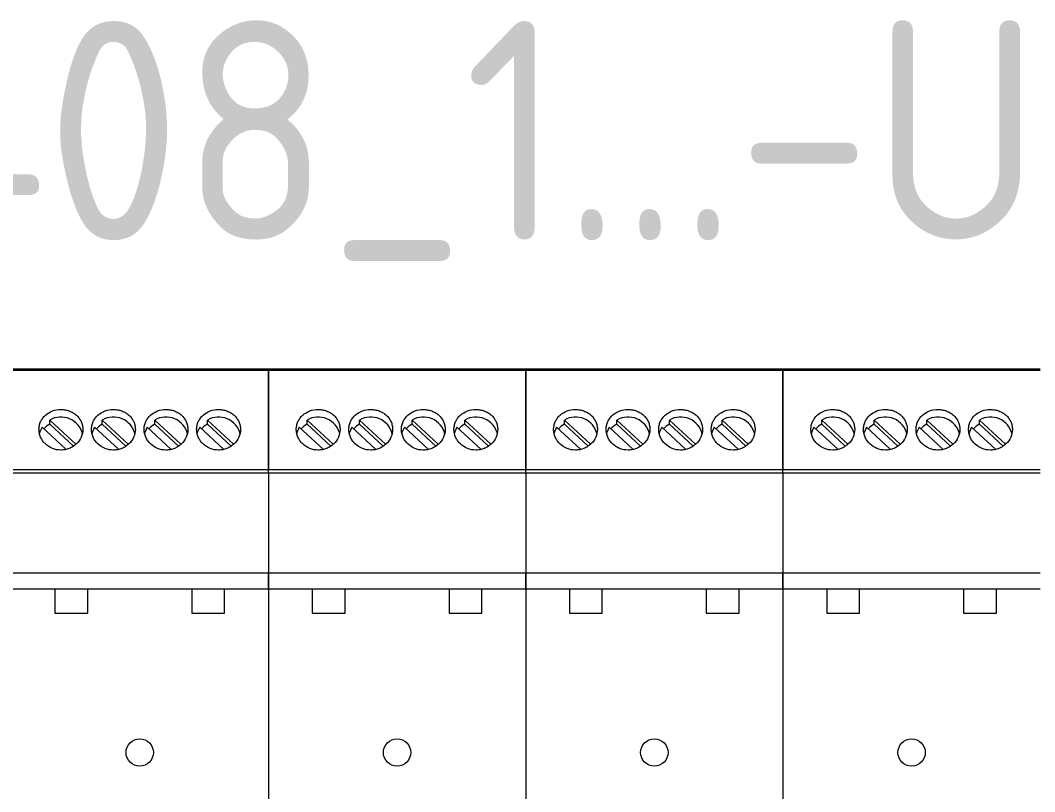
# Model space of a CAD drawing. Header units: millimetres. Extents: x 4137 to 6698, y 1400 to 3585.
# Drawn here: x 5375 to 5467.6, y 2507.2 to 2577.6 of the extents above; entities that cross this region are included whole.
import ezdxf
from ezdxf.enums import TextEntityAlignment as Align

# ---------------------------------------------------------------- set-up
doc = ezdxf.new("R2010")
doc.units = ezdxf.units.MM
doc.layers.add('000-PI-Oprema', color=30, linetype='Continuous', lineweight=5)
doc.styles.add('PI0', font='isocpeur.ttf', dxfattribs={"width": 0.9})

msp = doc.modelspace()

# ---------------------------------------------------------------- linework, layer by layer
at = {"layer": '000-PI-Oprema', "color": 0, "linetype": 'ByBlock', "lineweight": 0}
for p, q in [((5397.645, 2545.778), (5374.145, 2545.778)), ((5374.145, 2545.678), (5397.645, 2545.678)), ((5397.645, 2545.778), (5397.645, 2545.678)), ((5421.145, 2545.778), (5397.645, 2545.778)), ((5397.645, 2545.678), (5397.645, 2545.778)), ((5397.645, 2545.678), (5397.645, 2536.578)), ((5397.645, 2536.578), (5397.645, 2545.678)), ((5397.645, 2545.678), (5421.145, 2545.678)), ((5421.145, 2545.778), (5421.145, 2545.678)), ((5444.645, 2545.778), (5421.145, 2545.778)), ((5421.145, 2545.678), (5421.145, 2545.778)), ((5421.145, 2545.678), (5421.145, 2536.578)), ((5421.145, 2536.578), (5421.145, 2545.678)), ((5421.145, 2545.678), (5444.645, 2545.678)), ((5444.645, 2545.778), (5444.645, 2545.678)), ((5468.145, 2545.778), (5444.645, 2545.778)), ((5444.645, 2545.678), (5444.645, 2545.778)), ((5444.645, 2545.678), (5444.645, 2536.578)), ((5444.645, 2536.578), (5444.645, 2545.678)), ((5444.645, 2545.678), (5468.145, 2545.678)), ((5376.972, 2540.471), (5379.144, 2538.457)), ((5377.679, 2540.752), (5377.679, 2541.127)), ((5380.055, 2538.924), (5377.679, 2541.127)), ((5379.84, 2538.749), (5377.679, 2540.752)), ((5381.772, 2540.471), (5383.944, 2538.457)), ((5382.479, 2540.752), (5382.479, 2541.127)), ((5384.855, 2538.924), (5382.479, 2541.127)), ((5384.64, 2538.749), (5382.479, 2540.752)), ((5386.572, 2540.471), (5388.744, 2538.457)), ((5387.279, 2540.752), (5387.279, 2541.127)), ((5389.655, 2538.924), (5387.279, 2541.127)), ((5389.44, 2538.749), (5387.279, 2540.752)), ((5391.372, 2540.471), (5393.544, 2538.457)), ((5392.079, 2540.752), (5392.079, 2541.127)), ((5394.455, 2538.924), (5392.079, 2541.127)), ((5394.24, 2538.749), (5392.079, 2540.752)), ((5400.472, 2540.471), (5402.644, 2538.457)), ((5401.179, 2540.752), (5401.179, 2541.127)), ((5403.555, 2538.924), (5401.179, 2541.127)), ((5403.34, 2538.749), (5401.179, 2540.752)), ((5405.272, 2540.471), (5407.444, 2538.457)), ((5405.979, 2540.752), (5405.979, 2541.127)), ((5408.355, 2538.924), (5405.979, 2541.127)), ((5408.14, 2538.749), (5405.979, 2540.752)), ((5410.072, 2540.471), (5412.244, 2538.457)), ((5410.779, 2540.752), (5410.779, 2541.127)), ((5413.155, 2538.924), (5410.779, 2541.127)), ((5412.94, 2538.749), (5410.779, 2540.752)), ((5414.872, 2540.471), (5417.044, 2538.457)), ((5415.579, 2540.752), (5415.579, 2541.127)), ((5417.955, 2538.924), (5415.579, 2541.127)), ((5417.74, 2538.749), (5415.579, 2540.752)), ((5423.972, 2540.471), (5426.144, 2538.457)), ((5424.679, 2540.752), (5424.679, 2541.127)), ((5427.055, 2538.924), (5424.679, 2541.127)), ((5426.84, 2538.749), (5424.679, 2540.752)), ((5428.772, 2540.471), (5430.944, 2538.457)), ((5429.479, 2540.752), (5429.479, 2541.127)), ((5431.855, 2538.924), (5429.479, 2541.127)), ((5431.64, 2538.749), (5429.479, 2540.752)), ((5433.572, 2540.471), (5435.744, 2538.457)), ((5434.279, 2540.752), (5434.279, 2541.127)), ((5436.655, 2538.924), (5434.279, 2541.127)), ((5436.44, 2538.749), (5434.279, 2540.752)), ((5438.372, 2540.471), (5440.544, 2538.457)), ((5439.079, 2540.752), (5439.079, 2541.127)), ((5441.455, 2538.924), (5439.079, 2541.127)), ((5441.24, 2538.749), (5439.079, 2540.752)), ((5447.472, 2540.471), (5449.644, 2538.457)), ((5448.179, 2540.752), (5448.179, 2541.127)), ((5450.555, 2538.924), (5448.179, 2541.127)), ((5450.34, 2538.749), (5448.179, 2540.752)), ((5452.272, 2540.471), (5454.444, 2538.457)), ((5452.979, 2540.752), (5452.979, 2541.127)), ((5455.355, 2538.924), (5452.979, 2541.127)), ((5455.14, 2538.749), (5452.979, 2540.752)), ((5457.072, 2540.471), (5459.244, 2538.457)), ((5457.779, 2540.752), (5457.779, 2541.127)), ((5460.155, 2538.924), (5457.779, 2541.127)), ((5459.94, 2538.749), (5457.779, 2540.752)), ((5461.872, 2540.471), (5464.044, 2538.457)), ((5462.579, 2540.752), (5462.579, 2541.127)), ((5464.955, 2538.924), (5462.579, 2541.127)), ((5464.74, 2538.749), (5462.579, 2540.752)), ((5397.645, 2536.578), (5374.145, 2536.578)), ((5397.645, 2536.278), (5374.145, 2536.278)), ((5397.645, 2536.278), (5397.645, 2536.578)), ((5421.145, 2536.578), (5397.645, 2536.578)), ((5397.645, 2536.278), (5397.645, 2536.578)), ((5397.645, 2536.278), (5397.645, 2527.172)), ((5421.145, 2536.278), (5397.645, 2536.278)), ((5397.645, 2536.278), (5397.645, 2527.172)), ((5421.145, 2536.278), (5421.145, 2536.578)), ((5444.645, 2536.578), (5421.145, 2536.578)), ((5421.145, 2536.278), (5421.145, 2536.578)), ((5421.145, 2536.278), (5421.145, 2527.172)), ((5444.645, 2536.278), (5421.145, 2536.278)), ((5421.145, 2536.278), (5421.145, 2527.172)), ((5444.645, 2536.278), (5444.645, 2536.578)), ((5468.145, 2536.578), (5444.645, 2536.578)), ((5444.645, 2536.278), (5444.645, 2536.578)), ((5444.645, 2536.278), (5444.645, 2527.172)), ((5468.145, 2536.278), (5444.645, 2536.278)), ((5444.645, 2536.278), (5444.645, 2527.172)), ((5374.145, 2527.172), (5397.645, 2527.172)), ((5397.645, 2527.172), (5397.645, 2525.704)), ((5397.645, 2527.172), (5421.145, 2527.172)), ((5397.645, 2525.704), (5397.645, 2527.172)), ((5421.145, 2527.172), (5421.145, 2525.704)), ((5421.145, 2527.172), (5444.645, 2527.172)), ((5421.145, 2525.704), (5421.145, 2527.172)), ((5444.645, 2527.172), (5444.645, 2525.704)), ((5444.645, 2527.172), (5468.145, 2527.172)), ((5444.645, 2525.704), (5444.645, 2527.172)), ((5374.145, 2525.704), (5378.145, 2525.704)), ((5378.145, 2525.704), (5378.145, 2523.504)), ((5378.145, 2525.704), (5381.145, 2525.704)), ((5381.145, 2523.504), (5381.145, 2525.704)), ((5381.145, 2525.704), (5390.645, 2525.704)), ((5390.645, 2525.704), (5390.645, 2523.504)), ((5390.645, 2525.704), (5393.645, 2525.704)), ((5393.645, 2523.504), (5393.645, 2525.704)), ((5393.645, 2525.704), (5397.645, 2525.704)), ((5397.645, 2525.704), (5397.645, 2446.278)), ((5397.645, 2525.704), (5397.645, 2446.278)), ((5397.645, 2525.704), (5401.645, 2525.704)), ((5401.645, 2525.704), (5401.645, 2523.504)), ((5401.645, 2525.704), (5404.645, 2525.704)), ((5404.645, 2523.504), (5404.645, 2525.704)), ((5404.645, 2525.704), (5414.145, 2525.704)), ((5414.145, 2525.704), (5414.145, 2523.504)), ((5414.145, 2525.704), (5417.145, 2525.704)), ((5417.145, 2523.504), (5417.145, 2525.704)), ((5417.145, 2525.704), (5421.145, 2525.704)), ((5421.145, 2525.704), (5421.145, 2446.278)), ((5421.145, 2525.704), (5421.145, 2446.278)), ((5421.145, 2525.704), (5425.145, 2525.704)), ((5425.145, 2525.704), (5425.145, 2523.504)), ((5425.145, 2525.704), (5428.145, 2525.704)), ((5428.145, 2523.504), (5428.145, 2525.704)), ((5428.145, 2525.704), (5437.645, 2525.704)), ((5437.645, 2525.704), (5437.645, 2523.504)), ((5437.645, 2525.704), (5440.645, 2525.704)), ((5440.645, 2523.504), (5440.645, 2525.704)), ((5440.645, 2525.704), (5444.645, 2525.704)), ((5444.645, 2525.704), (5444.645, 2446.278)), ((5444.645, 2525.704), (5444.645, 2446.278)), ((5444.645, 2525.704), (5448.645, 2525.704)), ((5448.645, 2525.704), (5448.645, 2523.504)), ((5448.645, 2525.704), (5451.645, 2525.704)), ((5451.645, 2523.504), (5451.645, 2525.704)), ((5451.645, 2525.704), (5461.145, 2525.704)), ((5461.145, 2525.704), (5461.145, 2523.504)), ((5461.145, 2525.704), (5464.145, 2525.704)), ((5464.145, 2523.504), (5464.145, 2525.704)), ((5464.145, 2525.704), (5468.145, 2525.704)), ((5378.145, 2523.504), (5381.145, 2523.504)), ((5390.645, 2523.504), (5393.645, 2523.504)), ((5401.645, 2523.504), (5404.645, 2523.504)), ((5414.145, 2523.504), (5417.145, 2523.504)), ((5425.145, 2523.504), (5428.145, 2523.504)), ((5437.645, 2523.504), (5440.645, 2523.504)), ((5448.645, 2523.504), (5451.645, 2523.504)), ((5461.145, 2523.504), (5464.145, 2523.504))]:
    msp.add_line(p, q, dxfattribs=at)
at = {"layer": '000-PI-Oprema', "color": 0, "linetype": 'ByBlock', "lineweight": 0, "flags": 128}
for points in [[(5376.972, 2540.471), (5376.78, 2540.065), (5376.738, 2539.914)], [(5381.772, 2540.471), (5381.58, 2540.065), (5381.538, 2539.914)], [(5386.572, 2540.471), (5386.38, 2540.065), (5386.338, 2539.914)], [(5391.372, 2540.471), (5391.18, 2540.065), (5391.138, 2539.914)], [(5400.472, 2540.471), (5400.28, 2540.065), (5400.238, 2539.914)], [(5405.272, 2540.471), (5405.08, 2540.065), (5405.038, 2539.914)], [(5410.072, 2540.471), (5409.88, 2540.065), (5409.838, 2539.914)], [(5414.872, 2540.471), (5414.68, 2540.065), (5414.638, 2539.914)], [(5423.972, 2540.471), (5423.78, 2540.065), (5423.738, 2539.914)], [(5428.772, 2540.471), (5428.58, 2540.065), (5428.538, 2539.914)], [(5433.572, 2540.471), (5433.38, 2540.065), (5433.338, 2539.914)], [(5438.372, 2540.471), (5438.18, 2540.065), (5438.138, 2539.914)], [(5447.472, 2540.471), (5447.28, 2540.065), (5447.238, 2539.914)], [(5452.272, 2540.471), (5452.08, 2540.065), (5452.038, 2539.914)], [(5457.072, 2540.471), (5456.88, 2540.065), (5456.838, 2539.914)], [(5461.872, 2540.471), (5461.68, 2540.065), (5461.638, 2539.914)]]:
    msp.add_lwpolyline(points, dxfattribs=at)
at = {"layer": '000-PI-Oprema', "color": 0, "linetype": 'ByBlock', "lineweight": 0, "ltscale": 0.25}
for centre in [(5385.895, 2510.778), (5409.395, 2510.778), (5432.895, 2510.778), (5456.395, 2510.778)]:
    msp.add_circle(centre, 1.25, dxfattribs=at)
at = {"layer": '000-PI-Oprema', "color": 0, "linetype": 'ByBlock', "lineweight": 0}
for centre, radius, start, end in [((5378.698, 2539.379), 2.023, 13.40006, 120.22754), ((5383.498, 2539.379), 2.023, 13.40006, 120.22754), ((5388.298, 2539.379), 2.023, 13.40006, 120.22754), ((5393.098, 2539.379), 2.023, 13.40006, 120.22754), ((5402.198, 2539.379), 2.023, 13.40006, 120.22754), ((5406.998, 2539.379), 2.023, 13.40006, 120.22754), ((5411.798, 2539.379), 2.023, 13.40006, 120.22754), ((5416.598, 2539.379), 2.023, 13.40006, 120.22754), ((5425.698, 2539.379), 2.023, 13.40006, 120.22754), ((5430.498, 2539.379), 2.023, 13.40006, 120.22754), ((5435.298, 2539.379), 2.023, 13.40006, 120.22754), ((5440.098, 2539.379), 2.023, 13.40006, 120.22754), ((5449.198, 2539.379), 2.023, 13.40006, 120.22754), ((5453.998, 2539.379), 2.023, 13.40006, 120.22754), ((5458.798, 2539.379), 2.023, 13.40006, 120.22754), ((5463.598, 2539.379), 2.023, 13.40006, 120.22754), ((5378.617, 2539.027), 1.964, 118.52592, 138.89397), ((5383.417, 2539.027), 1.964, 118.52592, 138.89397), ((5388.217, 2539.027), 1.964, 118.52592, 138.89397), ((5393.017, 2539.027), 1.964, 118.52592, 138.89397), ((5402.117, 2539.027), 1.964, 118.52592, 138.89397), ((5406.917, 2539.027), 1.964, 118.52592, 138.89397), ((5411.717, 2539.027), 1.964, 118.52592, 138.89397), ((5416.517, 2539.027), 1.964, 118.52592, 138.89397), ((5425.617, 2539.027), 1.964, 118.52592, 138.89397), ((5430.417, 2539.027), 1.964, 118.52592, 138.89397), ((5435.217, 2539.027), 1.964, 118.52592, 138.89397), ((5440.017, 2539.027), 1.964, 118.52592, 138.89397), ((5449.117, 2539.027), 1.964, 118.52592, 138.89397), ((5453.917, 2539.027), 1.964, 118.52592, 138.89397), ((5458.717, 2539.027), 1.964, 118.52592, 138.89397), ((5463.517, 2539.027), 1.964, 118.52592, 138.89397)]:
    msp.add_arc(centre, radius, start, end, dxfattribs=at)
for points in [[(5378.695, 2538.383), (5378.827, 2538.383), (5378.957, 2538.396), (5379.213, 2538.445), (5379.34, 2538.482), (5379.582, 2538.579), (5379.697, 2538.638), (5379.914, 2538.778), (5380.017, 2538.859), (5380.294, 2539.123), (5380.443, 2539.335), (5380.642, 2539.789), (5380.695, 2540.035), (5380.695, 2540.398), (5380.682, 2540.521), (5380.631, 2540.756), (5380.593, 2540.871), (5380.493, 2541.091), (5380.43, 2541.198), (5380.286, 2541.394), (5380.203, 2541.485), (5380.016, 2541.652), (5379.916, 2541.727), (5379.699, 2541.856), (5379.582, 2541.912), (5379.34, 2542.001), (5379.215, 2542.035), (5378.959, 2542.08), (5378.826, 2542.092), (5378.435, 2542.092), (5378.171, 2542.046), (5377.69, 2541.868), (5377.467, 2541.736), (5377.19, 2541.488), (5377.105, 2541.395), (5376.96, 2541.199), (5376.898, 2541.094), (5376.798, 2540.874), (5376.759, 2540.757), (5376.708, 2540.522), (5376.695, 2540.402), (5376.695, 2540.157), (5376.708, 2540.036), (5376.758, 2539.797), (5376.797, 2539.678), (5376.897, 2539.449), (5376.958, 2539.34), (5377.103, 2539.134), (5377.187, 2539.036), (5377.464, 2538.771), (5377.687, 2538.628), (5378.168, 2538.435), (5378.43, 2538.383), (5378.695, 2538.383)], [(5383.495, 2538.383), (5383.627, 2538.383), (5383.757, 2538.396), (5384.013, 2538.445), (5384.14, 2538.482), (5384.382, 2538.579), (5384.497, 2538.638), (5384.714, 2538.778), (5384.817, 2538.859), (5385.094, 2539.123), (5385.243, 2539.335), (5385.442, 2539.789), (5385.495, 2540.035), (5385.495, 2540.398), (5385.482, 2540.521), (5385.431, 2540.756), (5385.393, 2540.871), (5385.293, 2541.091), (5385.23, 2541.198), (5385.086, 2541.394), (5385.003, 2541.485), (5384.816, 2541.652), (5384.716, 2541.727), (5384.499, 2541.856), (5384.382, 2541.912), (5384.14, 2542.001), (5384.015, 2542.035), (5383.759, 2542.08), (5383.626, 2542.092), (5383.235, 2542.092), (5382.971, 2542.046), (5382.49, 2541.868), (5382.267, 2541.736), (5381.99, 2541.488), (5381.905, 2541.395), (5381.76, 2541.199), (5381.698, 2541.094), (5381.598, 2540.874), (5381.559, 2540.757), (5381.508, 2540.522), (5381.495, 2540.402), (5381.495, 2540.157), (5381.508, 2540.036), (5381.558, 2539.797), (5381.597, 2539.678), (5381.697, 2539.449), (5381.758, 2539.34), (5381.903, 2539.134), (5381.987, 2539.036), (5382.264, 2538.771), (5382.487, 2538.628), (5382.968, 2538.435), (5383.23, 2538.383), (5383.495, 2538.383)], [(5388.295, 2538.383), (5388.427, 2538.383), (5388.557, 2538.396), (5388.813, 2538.445), (5388.94, 2538.482), (5389.182, 2538.579), (5389.297, 2538.638), (5389.514, 2538.778), (5389.617, 2538.859), (5389.894, 2539.123), (5390.043, 2539.335), (5390.242, 2539.789), (5390.295, 2540.035), (5390.295, 2540.398), (5390.282, 2540.521), (5390.231, 2540.756), (5390.193, 2540.871), (5390.093, 2541.091), (5390.03, 2541.198), (5389.886, 2541.394), (5389.803, 2541.485), (5389.616, 2541.652), (5389.516, 2541.727), (5389.299, 2541.856), (5389.182, 2541.912), (5388.94, 2542.001), (5388.815, 2542.035), (5388.559, 2542.08), (5388.426, 2542.092), (5388.035, 2542.092), (5387.771, 2542.046), (5387.29, 2541.868), (5387.067, 2541.736), (5386.79, 2541.488), (5386.705, 2541.395), (5386.56, 2541.199), (5386.498, 2541.094), (5386.398, 2540.874), (5386.359, 2540.757), (5386.308, 2540.522), (5386.295, 2540.402), (5386.295, 2540.157), (5386.308, 2540.036), (5386.358, 2539.797), (5386.397, 2539.678), (5386.497, 2539.449), (5386.558, 2539.34), (5386.703, 2539.134), (5386.787, 2539.036), (5387.064, 2538.771), (5387.287, 2538.628), (5387.768, 2538.435), (5388.03, 2538.383), (5388.295, 2538.383)], [(5393.095, 2538.383), (5393.227, 2538.383), (5393.357, 2538.396), (5393.613, 2538.445), (5393.74, 2538.482), (5393.982, 2538.579), (5394.097, 2538.638), (5394.314, 2538.778), (5394.417, 2538.859), (5394.694, 2539.123), (5394.843, 2539.335), (5395.042, 2539.789), (5395.095, 2540.035), (5395.095, 2540.398), (5395.082, 2540.521), (5395.031, 2540.756), (5394.993, 2540.871), (5394.893, 2541.091), (5394.83, 2541.198), (5394.686, 2541.394), (5394.603, 2541.485), (5394.416, 2541.652), (5394.316, 2541.727), (5394.099, 2541.856), (5393.982, 2541.912), (5393.74, 2542.001), (5393.615, 2542.035), (5393.359, 2542.08), (5393.226, 2542.092), (5392.835, 2542.092), (5392.571, 2542.046), (5392.09, 2541.868), (5391.867, 2541.736), (5391.59, 2541.488), (5391.505, 2541.395), (5391.36, 2541.199), (5391.298, 2541.094), (5391.198, 2540.874), (5391.159, 2540.757), (5391.108, 2540.522), (5391.095, 2540.402), (5391.095, 2540.157), (5391.108, 2540.036), (5391.158, 2539.797), (5391.197, 2539.678), (5391.297, 2539.449), (5391.358, 2539.34), (5391.503, 2539.134), (5391.587, 2539.036), (5391.864, 2538.771), (5392.087, 2538.628), (5392.568, 2538.435), (5392.83, 2538.383), (5393.095, 2538.383)], [(5402.195, 2538.383), (5402.327, 2538.383), (5402.457, 2538.396), (5402.713, 2538.445), (5402.84, 2538.482), (5403.082, 2538.579), (5403.197, 2538.638), (5403.414, 2538.778), (5403.517, 2538.859), (5403.794, 2539.123), (5403.943, 2539.335), (5404.142, 2539.789), (5404.195, 2540.035), (5404.195, 2540.398), (5404.182, 2540.521), (5404.131, 2540.756), (5404.093, 2540.871), (5403.993, 2541.091), (5403.93, 2541.198), (5403.786, 2541.394), (5403.703, 2541.485), (5403.516, 2541.652), (5403.416, 2541.727), (5403.199, 2541.856), (5403.082, 2541.912), (5402.84, 2542.001), (5402.715, 2542.035), (5402.459, 2542.08), (5402.326, 2542.092), (5401.935, 2542.092), (5401.671, 2542.046), (5401.19, 2541.868), (5400.967, 2541.736), (5400.69, 2541.488), (5400.605, 2541.395), (5400.46, 2541.199), (5400.398, 2541.094), (5400.298, 2540.874), (5400.259, 2540.757), (5400.208, 2540.522), (5400.195, 2540.402), (5400.195, 2540.157), (5400.208, 2540.036), (5400.258, 2539.797), (5400.297, 2539.678), (5400.397, 2539.449), (5400.458, 2539.34), (5400.603, 2539.134), (5400.687, 2539.036), (5400.964, 2538.771), (5401.187, 2538.628), (5401.668, 2538.435), (5401.93, 2538.383), (5402.195, 2538.383)], [(5406.995, 2538.383), (5407.127, 2538.383), (5407.257, 2538.396), (5407.513, 2538.445), (5407.64, 2538.482), (5407.882, 2538.579), (5407.997, 2538.638), (5408.214, 2538.778), (5408.317, 2538.859), (5408.594, 2539.123), (5408.743, 2539.335), (5408.942, 2539.789), (5408.995, 2540.035), (5408.995, 2540.398), (5408.982, 2540.521), (5408.931, 2540.756), (5408.893, 2540.871), (5408.793, 2541.091), (5408.73, 2541.198), (5408.586, 2541.394), (5408.503, 2541.485), (5408.316, 2541.652), (5408.216, 2541.727), (5407.999, 2541.856), (5407.882, 2541.912), (5407.64, 2542.001), (5407.515, 2542.035), (5407.259, 2542.08), (5407.126, 2542.092), (5406.735, 2542.092), (5406.471, 2542.046), (5405.99, 2541.868), (5405.767, 2541.736), (5405.49, 2541.488), (5405.405, 2541.395), (5405.26, 2541.199), (5405.198, 2541.094), (5405.098, 2540.874), (5405.059, 2540.757), (5405.008, 2540.522), (5404.995, 2540.402), (5404.995, 2540.157), (5405.008, 2540.036), (5405.058, 2539.797), (5405.097, 2539.678), (5405.197, 2539.449), (5405.258, 2539.34), (5405.403, 2539.134), (5405.487, 2539.036), (5405.764, 2538.771), (5405.987, 2538.628), (5406.468, 2538.435), (5406.73, 2538.383), (5406.995, 2538.383)], [(5411.795, 2538.383), (5411.927, 2538.383), (5412.057, 2538.396), (5412.313, 2538.445), (5412.44, 2538.482), (5412.682, 2538.579), (5412.797, 2538.638), (5413.014, 2538.778), (5413.117, 2538.859), (5413.394, 2539.123), (5413.543, 2539.335), (5413.742, 2539.789), (5413.795, 2540.035), (5413.795, 2540.398), (5413.782, 2540.521), (5413.731, 2540.756), (5413.693, 2540.871), (5413.593, 2541.091), (5413.53, 2541.198), (5413.386, 2541.394), (5413.303, 2541.485), (5413.116, 2541.652), (5413.016, 2541.727), (5412.799, 2541.856), (5412.682, 2541.912), (5412.44, 2542.001), (5412.315, 2542.035), (5412.059, 2542.08), (5411.926, 2542.092), (5411.535, 2542.092), (5411.271, 2542.046), (5410.79, 2541.868), (5410.567, 2541.736), (5410.29, 2541.488), (5410.205, 2541.395), (5410.06, 2541.199), (5409.998, 2541.094), (5409.898, 2540.874), (5409.859, 2540.757), (5409.808, 2540.522), (5409.795, 2540.402), (5409.795, 2540.157), (5409.808, 2540.036), (5409.858, 2539.797), (5409.897, 2539.678), (5409.997, 2539.449), (5410.058, 2539.34), (5410.203, 2539.134), (5410.287, 2539.036), (5410.564, 2538.771), (5410.787, 2538.628), (5411.268, 2538.435), (5411.53, 2538.383), (5411.795, 2538.383)], [(5416.595, 2538.383), (5416.727, 2538.383), (5416.857, 2538.396), (5417.113, 2538.445), (5417.24, 2538.482), (5417.482, 2538.579), (5417.597, 2538.638), (5417.814, 2538.778), (5417.917, 2538.859), (5418.194, 2539.123), (5418.343, 2539.335), (5418.542, 2539.789), (5418.595, 2540.035), (5418.595, 2540.398), (5418.582, 2540.521), (5418.531, 2540.756), (5418.493, 2540.871), (5418.393, 2541.091), (5418.33, 2541.198), (5418.186, 2541.394), (5418.103, 2541.485), (5417.916, 2541.652), (5417.816, 2541.727), (5417.599, 2541.856), (5417.482, 2541.912), (5417.24, 2542.001), (5417.115, 2542.035), (5416.859, 2542.08), (5416.726, 2542.092), (5416.335, 2542.092), (5416.071, 2542.046), (5415.59, 2541.868), (5415.367, 2541.736), (5415.09, 2541.488), (5415.005, 2541.395), (5414.86, 2541.199), (5414.798, 2541.094), (5414.698, 2540.874), (5414.659, 2540.757), (5414.608, 2540.522), (5414.595, 2540.402), (5414.595, 2540.157), (5414.608, 2540.036), (5414.658, 2539.797), (5414.697, 2539.678), (5414.797, 2539.449), (5414.858, 2539.34), (5415.003, 2539.134), (5415.087, 2539.036), (5415.364, 2538.771), (5415.587, 2538.628), (5416.068, 2538.435), (5416.33, 2538.383), (5416.595, 2538.383)], [(5425.695, 2538.383), (5425.827, 2538.383), (5425.957, 2538.396), (5426.213, 2538.445), (5426.34, 2538.482), (5426.582, 2538.579), (5426.697, 2538.638), (5426.914, 2538.778), (5427.017, 2538.859), (5427.294, 2539.123), (5427.443, 2539.335), (5427.642, 2539.789), (5427.695, 2540.035), (5427.695, 2540.398), (5427.682, 2540.521), (5427.631, 2540.756), (5427.593, 2540.871), (5427.493, 2541.091), (5427.43, 2541.198), (5427.286, 2541.394), (5427.203, 2541.485), (5427.016, 2541.652), (5426.916, 2541.727), (5426.699, 2541.856), (5426.582, 2541.912), (5426.34, 2542.001), (5426.215, 2542.035), (5425.959, 2542.08), (5425.826, 2542.092), (5425.435, 2542.092), (5425.171, 2542.046), (5424.69, 2541.868), (5424.467, 2541.736), (5424.19, 2541.488), (5424.105, 2541.395), (5423.96, 2541.199), (5423.898, 2541.094), (5423.798, 2540.874), (5423.759, 2540.757), (5423.708, 2540.522), (5423.695, 2540.402), (5423.695, 2540.157), (5423.708, 2540.036), (5423.758, 2539.797), (5423.797, 2539.678), (5423.897, 2539.449), (5423.958, 2539.34), (5424.103, 2539.134), (5424.187, 2539.036), (5424.464, 2538.771), (5424.687, 2538.628), (5425.168, 2538.435), (5425.43, 2538.383), (5425.695, 2538.383)], [(5430.495, 2538.383), (5430.627, 2538.383), (5430.757, 2538.396), (5431.013, 2538.445), (5431.14, 2538.482), (5431.382, 2538.579), (5431.497, 2538.638), (5431.714, 2538.778), (5431.817, 2538.859), (5432.094, 2539.123), (5432.243, 2539.335), (5432.442, 2539.789), (5432.495, 2540.035), (5432.495, 2540.398), (5432.482, 2540.521), (5432.431, 2540.756), (5432.393, 2540.871), (5432.293, 2541.091), (5432.23, 2541.198), (5432.086, 2541.394), (5432.003, 2541.485), (5431.816, 2541.652), (5431.716, 2541.727), (5431.499, 2541.856), (5431.382, 2541.912), (5431.14, 2542.001), (5431.015, 2542.035), (5430.759, 2542.08), (5430.626, 2542.092), (5430.235, 2542.092), (5429.971, 2542.046), (5429.49, 2541.868), (5429.267, 2541.736), (5428.99, 2541.488), (5428.905, 2541.395), (5428.76, 2541.199), (5428.698, 2541.094), (5428.598, 2540.874), (5428.559, 2540.757), (5428.508, 2540.522), (5428.495, 2540.402), (5428.495, 2540.157), (5428.508, 2540.036), (5428.558, 2539.797), (5428.597, 2539.678), (5428.697, 2539.449), (5428.758, 2539.34), (5428.903, 2539.134), (5428.987, 2539.036), (5429.264, 2538.771), (5429.487, 2538.628), (5429.968, 2538.435), (5430.23, 2538.383), (5430.495, 2538.383)], [(5435.295, 2538.383), (5435.427, 2538.383), (5435.557, 2538.396), (5435.813, 2538.445), (5435.94, 2538.482), (5436.182, 2538.579), (5436.297, 2538.638), (5436.514, 2538.778), (5436.617, 2538.859), (5436.894, 2539.123), (5437.043, 2539.335), (5437.242, 2539.789), (5437.295, 2540.035), (5437.295, 2540.398), (5437.282, 2540.521), (5437.231, 2540.756), (5437.193, 2540.871), (5437.093, 2541.091), (5437.03, 2541.198), (5436.886, 2541.394), (5436.803, 2541.485), (5436.616, 2541.652), (5436.516, 2541.727), (5436.299, 2541.856), (5436.182, 2541.912), (5435.94, 2542.001), (5435.815, 2542.035), (5435.559, 2542.08), (5435.426, 2542.092), (5435.035, 2542.092), (5434.771, 2542.046), (5434.29, 2541.868), (5434.067, 2541.736), (5433.79, 2541.488), (5433.705, 2541.395), (5433.56, 2541.199), (5433.498, 2541.094), (5433.398, 2540.874), (5433.359, 2540.757), (5433.308, 2540.522), (5433.295, 2540.402), (5433.295, 2540.157), (5433.308, 2540.036), (5433.358, 2539.797), (5433.397, 2539.678), (5433.497, 2539.449), (5433.558, 2539.34), (5433.703, 2539.134), (5433.787, 2539.036), (5434.064, 2538.771), (5434.287, 2538.628), (5434.768, 2538.435), (5435.03, 2538.383), (5435.295, 2538.383)], [(5440.095, 2538.383), (5440.227, 2538.383), (5440.357, 2538.396), (5440.613, 2538.445), (5440.74, 2538.482), (5440.982, 2538.579), (5441.097, 2538.638), (5441.314, 2538.778), (5441.417, 2538.859), (5441.694, 2539.123), (5441.843, 2539.335), (5442.042, 2539.789), (5442.095, 2540.035), (5442.095, 2540.398), (5442.082, 2540.521), (5442.031, 2540.756), (5441.993, 2540.871), (5441.893, 2541.091), (5441.83, 2541.198), (5441.686, 2541.394), (5441.603, 2541.485), (5441.416, 2541.652), (5441.316, 2541.727), (5441.099, 2541.856), (5440.982, 2541.912), (5440.74, 2542.001), (5440.615, 2542.035), (5440.359, 2542.08), (5440.226, 2542.092), (5439.835, 2542.092), (5439.571, 2542.046), (5439.09, 2541.868), (5438.867, 2541.736), (5438.59, 2541.488), (5438.505, 2541.395), (5438.36, 2541.199), (5438.298, 2541.094), (5438.198, 2540.874), (5438.159, 2540.757), (5438.108, 2540.522), (5438.095, 2540.402), (5438.095, 2540.157), (5438.108, 2540.036), (5438.158, 2539.797), (5438.197, 2539.678), (5438.297, 2539.449), (5438.358, 2539.34), (5438.503, 2539.134), (5438.587, 2539.036), (5438.864, 2538.771), (5439.087, 2538.628), (5439.568, 2538.435), (5439.83, 2538.383), (5440.095, 2538.383)], [(5449.195, 2538.383), (5449.327, 2538.383), (5449.457, 2538.396), (5449.713, 2538.445), (5449.84, 2538.482), (5450.082, 2538.579), (5450.197, 2538.638), (5450.414, 2538.778), (5450.517, 2538.859), (5450.794, 2539.123), (5450.943, 2539.335), (5451.142, 2539.789), (5451.195, 2540.035), (5451.195, 2540.398), (5451.182, 2540.521), (5451.131, 2540.756), (5451.093, 2540.871), (5450.993, 2541.091), (5450.93, 2541.198), (5450.786, 2541.394), (5450.703, 2541.485), (5450.516, 2541.652), (5450.416, 2541.727), (5450.199, 2541.856), (5450.082, 2541.912), (5449.84, 2542.001), (5449.715, 2542.035), (5449.459, 2542.08), (5449.326, 2542.092), (5448.935, 2542.092), (5448.671, 2542.046), (5448.19, 2541.868), (5447.967, 2541.736), (5447.69, 2541.488), (5447.605, 2541.395), (5447.46, 2541.199), (5447.398, 2541.094), (5447.298, 2540.874), (5447.259, 2540.757), (5447.208, 2540.522), (5447.195, 2540.402), (5447.195, 2540.157), (5447.208, 2540.036), (5447.258, 2539.797), (5447.297, 2539.678), (5447.397, 2539.449), (5447.458, 2539.34), (5447.603, 2539.134), (5447.687, 2539.036), (5447.964, 2538.771), (5448.187, 2538.628), (5448.668, 2538.435), (5448.93, 2538.383), (5449.195, 2538.383)], [(5453.995, 2538.383), (5454.127, 2538.383), (5454.257, 2538.396), (5454.513, 2538.445), (5454.64, 2538.482), (5454.882, 2538.579), (5454.997, 2538.638), (5455.214, 2538.778), (5455.317, 2538.859), (5455.594, 2539.123), (5455.743, 2539.335), (5455.942, 2539.789), (5455.995, 2540.035), (5455.995, 2540.398), (5455.982, 2540.521), (5455.931, 2540.756), (5455.893, 2540.871), (5455.793, 2541.091), (5455.73, 2541.198), (5455.586, 2541.394), (5455.503, 2541.485), (5455.316, 2541.652), (5455.216, 2541.727), (5454.999, 2541.856), (5454.882, 2541.912), (5454.64, 2542.001), (5454.515, 2542.035), (5454.259, 2542.08), (5454.126, 2542.092), (5453.735, 2542.092), (5453.471, 2542.046), (5452.99, 2541.868), (5452.767, 2541.736), (5452.49, 2541.488), (5452.405, 2541.395), (5452.26, 2541.199), (5452.198, 2541.094), (5452.098, 2540.874), (5452.059, 2540.757), (5452.008, 2540.522), (5451.995, 2540.402), (5451.995, 2540.157), (5452.008, 2540.036), (5452.058, 2539.797), (5452.097, 2539.678), (5452.197, 2539.449), (5452.258, 2539.34), (5452.403, 2539.134), (5452.487, 2539.036), (5452.764, 2538.771), (5452.987, 2538.628), (5453.468, 2538.435), (5453.73, 2538.383), (5453.995, 2538.383)], [(5458.795, 2538.383), (5458.927, 2538.383), (5459.057, 2538.396), (5459.313, 2538.445), (5459.44, 2538.482), (5459.682, 2538.579), (5459.797, 2538.638), (5460.014, 2538.778), (5460.117, 2538.859), (5460.394, 2539.123), (5460.543, 2539.335), (5460.742, 2539.789), (5460.795, 2540.035), (5460.795, 2540.398), (5460.782, 2540.521), (5460.731, 2540.756), (5460.693, 2540.871), (5460.593, 2541.091), (5460.53, 2541.198), (5460.386, 2541.394), (5460.303, 2541.485), (5460.116, 2541.652), (5460.016, 2541.727), (5459.799, 2541.856), (5459.682, 2541.912), (5459.44, 2542.001), (5459.315, 2542.035), (5459.059, 2542.08), (5458.926, 2542.092), (5458.535, 2542.092), (5458.271, 2542.046), (5457.79, 2541.868), (5457.567, 2541.736), (5457.29, 2541.488), (5457.205, 2541.395), (5457.06, 2541.199), (5456.998, 2541.094), (5456.898, 2540.874), (5456.859, 2540.757), (5456.808, 2540.522), (5456.795, 2540.402), (5456.795, 2540.157), (5456.808, 2540.036), (5456.858, 2539.797), (5456.897, 2539.678), (5456.997, 2539.449), (5457.058, 2539.34), (5457.203, 2539.134), (5457.287, 2539.036), (5457.564, 2538.771), (5457.787, 2538.628), (5458.268, 2538.435), (5458.53, 2538.383), (5458.795, 2538.383)], [(5463.595, 2538.383), (5463.727, 2538.383), (5463.857, 2538.396), (5464.113, 2538.445), (5464.24, 2538.482), (5464.482, 2538.579), (5464.597, 2538.638), (5464.814, 2538.778), (5464.917, 2538.859), (5465.194, 2539.123), (5465.343, 2539.335), (5465.542, 2539.789), (5465.595, 2540.035), (5465.595, 2540.398), (5465.582, 2540.521), (5465.531, 2540.756), (5465.493, 2540.871), (5465.393, 2541.091), (5465.33, 2541.198), (5465.186, 2541.394), (5465.103, 2541.485), (5464.916, 2541.652), (5464.816, 2541.727), (5464.599, 2541.856), (5464.482, 2541.912), (5464.24, 2542.001), (5464.115, 2542.035), (5463.859, 2542.08), (5463.726, 2542.092), (5463.335, 2542.092), (5463.071, 2542.046), (5462.59, 2541.868), (5462.367, 2541.736), (5462.09, 2541.488), (5462.005, 2541.395), (5461.86, 2541.199), (5461.798, 2541.094), (5461.698, 2540.874), (5461.659, 2540.757), (5461.608, 2540.522), (5461.595, 2540.402), (5461.595, 2540.157), (5461.608, 2540.036), (5461.658, 2539.797), (5461.697, 2539.678), (5461.797, 2539.449), (5461.858, 2539.34), (5462.003, 2539.134), (5462.087, 2539.036), (5462.364, 2538.771), (5462.587, 2538.628), (5463.068, 2538.435), (5463.33, 2538.383), (5463.595, 2538.383)]]:
    msp.add_open_spline(points, degree=3, knots=[0, 0, 0, 0, 0.03125, 0.03125, 0.0625, 0.0625, 0.09375, 0.09375, 0.125, 0.125, 0.1875, 0.1875, 0.25, 0.25, 0.28125, 0.28125, 0.3125, 0.3125, 0.34375, 0.34375, 0.375, 0.375, 0.40625, 0.40625, 0.4375, 0.4375, 0.46875, 0.46875, 0.5, 0.5, 0.5625, 0.5625, 0.625, 0.625, 0.65625, 0.65625, 0.6875, 0.6875, 0.71875, 0.71875, 0.75, 0.75, 0.78125, 0.78125, 0.8125, 0.8125, 0.84375, 0.84375, 0.875, 0.875, 0.9375, 0.9375, 1, 1, 1, 1], dxfattribs=at)

# ---------------------------------------------------------------- texts
at = {"color": 0, "linetype": 'ByBlock', "lineweight": 0, "style": 'PI0', "width": 0.9}
msp.add_text('-U408_1...-U412_4', height=20, dxfattribs=at).set_placement((5432.448, 2566.633), align=Align.MIDDLE)

doc.saveas('drawing.dxf')
